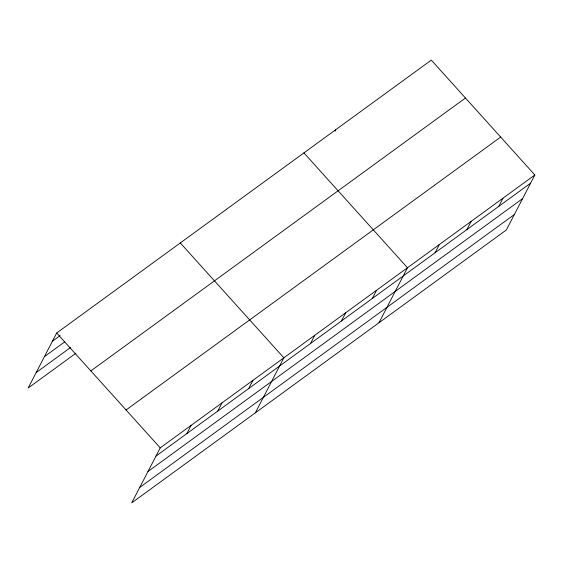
<?xml version="1.0" encoding="UTF-8"?>
<svg xmlns="http://www.w3.org/2000/svg" width="563" height="563" viewBox="0 0 563 563"><rect width="100%" height="100%" fill="white"/><g stroke="black" fill="none" stroke-linecap="round" stroke-linejoin="round"><path stroke-width="0.84" d="M534.85 174.973L160.23 447.874L131.707 502.893L506.327 229.993L534.85 174.973L431.293 60.107L56.673 333.007L28.15 388.027L75.914 353.233M334.985 131.193L335.766 129.694M186.874 433.58L191.131 425.361M217.782 411.06L222.04 402.848M248.691 388.547L252.949 380.328M255.335 412.834L283.851 357.815L180.294 242.949M310.502 343.521L314.759 335.302M341.403 321.001L345.668 312.789M372.312 298.489L376.57 290.269M378.962 322.775L407.478 267.756L303.921 152.89M435.065 252.78L439.323 244.56M466.903 229.584L471.168 221.365M498.748 206.382L503.005 198.169M52.408 341.227L60.135 335.597M44.407 356.675L64.773 341.832M36.159 372.586L70.572 347.512M90.847 370.911L465.467 98.011M126.056 409.97L500.676 137.062M155.972 456.093L530.592 183.186M147.963 471.534L522.584 198.633M139.715 487.452L514.336 214.545M56.673 333.007L160.23 447.874"/></g></svg>
